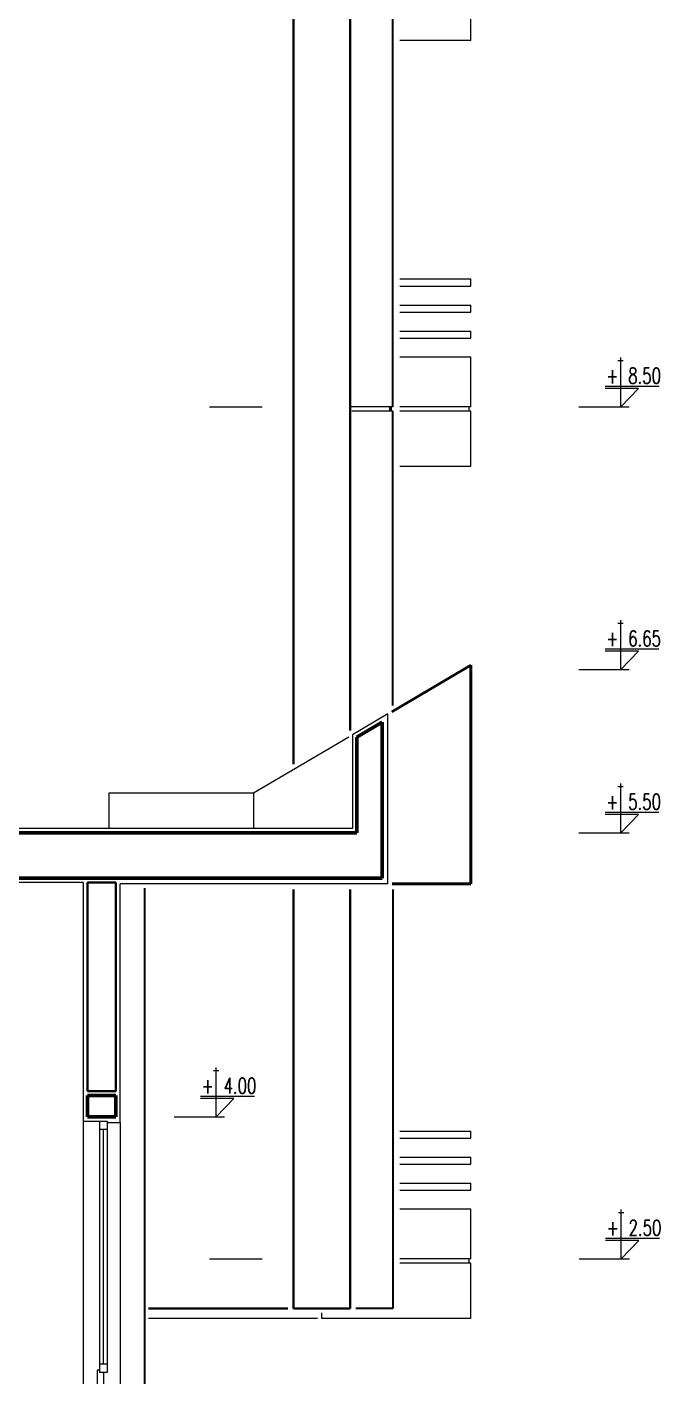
# Model space of a CAD drawing. Header units: millimetres. Extents: x 2016.56 to 2021.8, y 13721.83 to 13722.48.
# Drawn here: x 2019.193 to 2019.2822, y 13721.9684 to 13722.1584 of the extents above; entities that cross this region are included whole.
import ezdxf

# ---------------------------------------------------------------- set-up
doc = ezdxf.new("R2010")
doc.units = ezdxf.units.MM
doc.linetypes.add('ACAD_ISO07W100', pattern=[3, 0, -3])
doc.layers.get('0').update_dxf_attribs({"lineweight": 20})
for name, color, linetype, lineweight in [('0.3', 150, 'Continuous', 30), ('0.5', 200, 'Continuous', 50), ('DUVAR', 4, 'Continuous', 40), ('kolon', 5, 'Continuous', 60), ('PENCERE', 3, 'Continuous', 13), ('SIVA', 7, 'Continuous', 20), ('TEXT', 7, 'Continuous', 20)]:
    doc.layers.add(name, color=color, linetype=linetype, lineweight=lineweight)
doc.styles.get("Standard").update_dxf_attribs({"font": 'txt.shx', "width": 0.7, "height": 11})

msp = doc.modelspace()

# ---------------------------------------------------------------- linework, layer by layer
for p, q in [((2019.2439, 13722.06168), (2019.2389, 13722.05873)), ((2019.23838, 13722.05843), (2019.22497, 13722.05054)), ((2019.22497, 13722.05054), (2019.20457, 13722.05054)), ((2019.20457, 13722.05054), (2019.20457, 13722.04554)), ((2019.22497, 13722.05054), (2019.22497, 13722.04554)), ((2019.2389, 13722.04554), (2019.08717, 13722.04554)), ((2019.20097, 13722.03794), (2019.08597, 13722.03794)), ((2019.20617, 13722.00414), (2019.20617, 13722.03774)), ((2019.2439, 13722.03774), (2019.20617, 13722.03774)), ((2019.25557, 13721.99194), (2019.24557, 13721.99194)), ((2019.25557, 13721.98494), (2019.25557, 13721.99194)), ((2019.25527, 13721.98494), (2019.25527, 13721.98434)), ((2019.25557, 13721.97654), (2019.25557, 13721.98434)), ((2019.23457, 13721.97654), (2019.23457, 13721.97734)), ((2019.25557, 13721.97654), (2019.23457, 13721.97654))]:
    msp.add_line(p, q)
at = {"layer": '0.3'}
for p, q in [((2019.24457, 13722.10494), (2019.24457, 13722.16434)), ((2019.24457, 13722.06287), (2019.24457, 13722.10434)), ((2019.20957, 13722.03714), (2019.20957, 13721.92494)), ((2019.24457, 13722.03694), (2019.24457, 13721.97794)), ((2019.24457, 13721.97794), (2019.23937, 13721.97794))]:
    msp.add_line(p, q, dxfattribs=at)
at = {"layer": '0.5'}
for p, q in [((2019.24427, 13722.10494), (2019.24427, 13722.10434)), ((2019.25557, 13722.06854), (2019.24442, 13722.06198)), ((2019.25557, 13722.06854), (2019.25557, 13722.03774)), ((2019.2445, 13722.03774), (2019.25557, 13722.03774))]:
    msp.add_line(p, q, dxfattribs=at)
at = {"layer": 'DUVAR'}
for p, q in [((2019.23057, 13722.05463), (2019.23057, 13722.39694)), ((2019.23857, 13722.05934), (2019.23857, 13722.39694)), ((2019.20157, 13722.03794), (2019.20157, 13722.00854)), ((2019.20157, 13722.03794), (2019.20557, 13722.03794)), ((2019.20557, 13722.00854), (2019.20557, 13722.03794)), ((2019.23057, 13722.03694), (2019.23057, 13721.97794)), ((2019.23857, 13722.03694), (2019.23857, 13721.97794)), ((2019.20157, 13722.00854), (2019.20557, 13722.00854)), ((2019.22977, 13721.97794), (2019.21017, 13721.97794)), ((2019.23057, 13721.97794), (2019.23857, 13721.97794))]:
    msp.add_line(p, q, dxfattribs=at)
at = {"layer": 'kolon'}
for p, q in [((2019.2395, 13722.05839), (2019.2431, 13722.06051)), ((2019.2431, 13722.06051), (2019.2431, 13722.03854)), ((2019.2395, 13722.05839), (2019.2395, 13722.04494)), ((2019.2395, 13722.04494), (2019.08657, 13722.04494)), ((2019.2431, 13722.03854), (2019.08657, 13722.03854)), ((2019.20157, 13722.00794), (2019.20557, 13722.00794)), ((2019.20157, 13722.00794), (2019.20157, 13722.00494)), ((2019.20557, 13722.00494), (2019.20557, 13722.00794)), ((2019.20157, 13722.00494), (2019.20557, 13722.00494))]:
    msp.add_line(p, q, dxfattribs=at)
at = {"layer": 'PENCERE'}
for p, q in [((2019.24557, 13722.12294), (2019.25557, 13722.12294)), ((2019.24557, 13722.12194), (2019.25557, 13722.12194)), ((2019.25557, 13722.12194), (2019.25557, 13722.12294)), ((2019.25557, 13722.12194), (2019.25557, 13722.12294)), ((2019.24557, 13722.11927), (2019.25557, 13722.11927)), ((2019.24557, 13722.11827), (2019.25557, 13722.11827)), ((2019.25557, 13722.11827), (2019.25557, 13722.11927)), ((2019.25557, 13722.11827), (2019.25557, 13722.11927)), ((2019.24557, 13722.1156), (2019.25557, 13722.1156)), ((2019.24557, 13722.1146), (2019.25557, 13722.1146)), ((2019.25557, 13722.1146), (2019.25557, 13722.1156)), ((2019.25557, 13722.1146), (2019.25557, 13722.1156)), ((2019.24457, 13722.10494), (2019.23877, 13722.10494)), ((2019.25557, 13722.10494), (2019.24557, 13722.10494)), ((2019.24457, 13722.10434), (2019.23879, 13722.10434)), ((2019.25557, 13722.10434), (2019.24557, 13722.10434)), ((2019.20332, 13722.00434), (2019.20432, 13722.00434)), ((2019.20332, 13722.00414), (2019.20332, 13722.00434)), ((2019.20332, 13721.97014), (2019.20332, 13722.00414)), ((2019.20432, 13722.00434), (2019.20432, 13722.00414)), ((2019.20432, 13722.00414), (2019.20432, 13721.97014)), ((2019.20432, 13722.00314), (2019.20332, 13722.00314)), ((2019.20382, 13721.97014), (2019.20382, 13722.00314)), ((2019.24557, 13722.00294), (2019.25557, 13722.00294)), ((2019.25557, 13722.00194), (2019.25557, 13722.00294)), ((2019.25557, 13722.00194), (2019.25557, 13722.00294)), ((2019.24557, 13722.00194), (2019.25557, 13722.00194)), ((2019.24557, 13721.99927), (2019.25557, 13721.99927)), ((2019.25557, 13721.99827), (2019.25557, 13721.99927)), ((2019.25557, 13721.99827), (2019.25557, 13721.99927)), ((2019.24557, 13721.99827), (2019.25557, 13721.99827)), ((2019.24557, 13721.9956), (2019.25557, 13721.9956)), ((2019.24557, 13721.9946), (2019.25557, 13721.9946)), ((2019.25557, 13721.9946), (2019.25557, 13721.9956)), ((2019.25557, 13721.9946), (2019.25557, 13721.9956)), ((2019.25557, 13721.98494), (2019.24557, 13721.98494)), ((2019.25557, 13721.98434), (2019.24557, 13721.98434)), ((2019.23397, 13721.97654), (2019.21017, 13721.97654)), ((2019.20332, 13721.96994), (2019.20332, 13721.97014)), ((2019.20332, 13721.97014), (2019.20432, 13721.97014)), ((2019.20332, 13721.96894), (2019.20332, 13721.96994)), ((2019.20432, 13721.97014), (2019.20432, 13721.96994)), ((2019.20432, 13721.96994), (2019.20432, 13721.96894)), ((2019.20312, 13721.96924), (2019.20292, 13721.96924)), ((2019.20292, 13721.96924), (2019.20292, 13721.92624)), ((2019.20332, 13721.96924), (2019.20312, 13721.96924)), ((2019.20432, 13721.96894), (2019.20332, 13721.96894)), ((2019.20382, 13721.96894), (2019.20382, 13721.92624))]:
    msp.add_line(p, q, dxfattribs=at)
at = {"layer": 'PENCERE', "linetype": 'ACAD_ISO07W100'}
for p, q in [((2019.21873, 13722.10494), (2019.22619, 13722.10494)), ((2019.21873, 13721.98494), (2019.22619, 13721.98494))]:
    msp.add_line(p, q, dxfattribs=at)
at = {"layer": 'SIVA'}
for p, q in [((2019.2439, 13722.03774), (2019.2439, 13722.06168)), ((2019.2389, 13722.05873), (2019.2389, 13722.04554)), ((2019.20097, 13722.03794), (2019.20097, 13722.00434)), ((2019.20097, 13722.00434), (2019.20097, 13721.92554)), ((2019.20097, 13722.00434), (2019.20332, 13722.00434)), ((2019.20432, 13722.00414), (2019.20617, 13722.00414)), ((2019.20617, 13722.00414), (2019.20617, 13721.92554))]:
    msp.add_line(p, q, dxfattribs=at)
at = {"layer": 'TEXT'}
for p, q in [((2019.25557, 13722.15654), (2019.25557, 13722.16434)), ((2019.25557, 13722.15654), (2019.24557, 13722.15654)), ((2019.25557, 13722.11194), (2019.24557, 13722.11194)), ((2019.25557, 13722.10494), (2019.25557, 13722.11194)), ((2019.27631, 13722.11145), (2019.27706, 13722.11145)), ((2019.27669, 13722.10494), (2019.27669, 13722.1119)), ((2019.28211, 13722.10781), (2019.27449, 13722.10781)), ((2019.27918, 13722.10754), (2019.27449, 13722.10754)), ((2019.27669, 13722.10494), (2019.27918, 13722.10754)), ((2019.25527, 13722.10494), (2019.25527, 13722.10434)), ((2019.27078, 13722.10494), (2019.27789, 13722.10494)), ((2019.25557, 13722.09654), (2019.25557, 13722.10434)), ((2019.25557, 13722.09654), (2019.24557, 13722.09654)), ((2019.27631, 13722.07445), (2019.27706, 13722.07445)), ((2019.27669, 13722.06794), (2019.27669, 13722.0749)), ((2019.28206, 13722.07081), (2019.27449, 13722.07081)), ((2019.27918, 13722.07054), (2019.27449, 13722.07054)), ((2019.27669, 13722.06794), (2019.27918, 13722.07054)), ((2019.27078, 13722.06794), (2019.27789, 13722.06794)), ((2019.27669, 13722.04494), (2019.27669, 13722.0519)), ((2019.27631, 13722.05145), (2019.27706, 13722.05145)), ((2019.28206, 13722.04781), (2019.27449, 13722.04781)), ((2019.27918, 13722.04754), (2019.27449, 13722.04754)), ((2019.27669, 13722.04494), (2019.27918, 13722.04754)), ((2019.27078, 13722.04494), (2019.27789, 13722.04494)), ((2019.21969, 13722.00494), (2019.21969, 13722.0119)), ((2019.2193, 13722.01145), (2019.22006, 13722.01145)), ((2019.22511, 13722.00781), (2019.21749, 13722.00781)), ((2019.22218, 13722.00754), (2019.21749, 13722.00754)), ((2019.21969, 13722.00494), (2019.22218, 13722.00754)), ((2019.21378, 13722.00494), (2019.22088, 13722.00494)), ((2019.27637, 13721.99145), (2019.27712, 13721.99145)), ((2019.27676, 13721.98494), (2019.27676, 13721.9919)), ((2019.28218, 13721.98781), (2019.27455, 13721.98781)), ((2019.27925, 13721.98754), (2019.27455, 13721.98754)), ((2019.27676, 13721.98494), (2019.27925, 13721.98754)), ((2019.27085, 13721.98494), (2019.27795, 13721.98494))]:
    msp.add_line(p, q, dxfattribs=at)

# ---------------------------------------------------------------- texts
at = {"layer": 'TEXT', "width": 0.7}
for s, p in [('+ 8.50', (2019.27466, 13722.10821)), ('+ 6.65', (2019.27466, 13722.07121)), ('+ 5.50', (2019.27466, 13722.04821)), ('+ 4.00', (2019.21765, 13722.00821)), ('+ 2.50', (2019.27472, 13721.98821))]:
    msp.add_text(s, height=0.0022, dxfattribs=at).set_placement(p)

doc.saveas('drawing.dxf')
